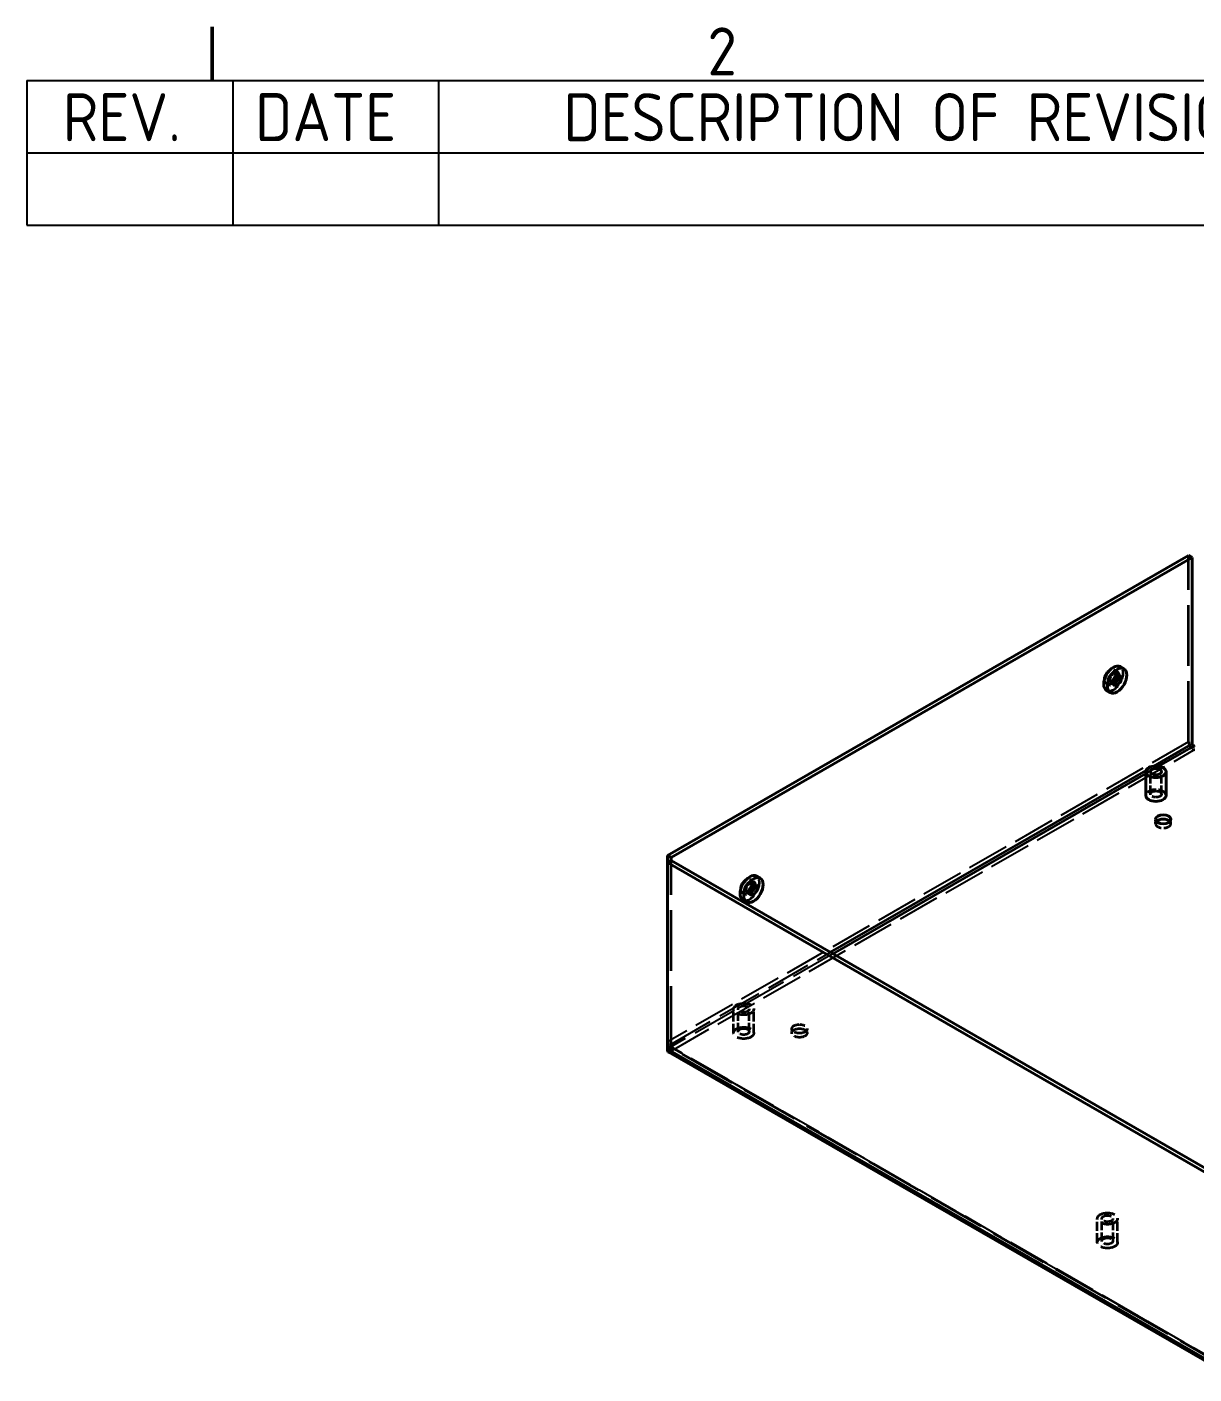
# Model space of a CAD drawing. Header units: millimetres. Extents: x 0 to 1188, y 0 to 840.
# Drawn here: x 864 to 1034.2, y 631.4 to 827.8 of the extents above; entities that cross this region are included whole.
import ezdxf

# ---------------------------------------------------------------- set-up
doc = ezdxf.new("R2010")
doc.units = ezdxf.units.MM
doc.header["$LTSCALE"] = 2
doc.linetypes.add('DASHED', pattern=[0.2067, 0.1654, -0.0413])
doc.layers.get('0').update_dxf_attribs({"color": 3, "lineweight": 25})
for name, color, linetype, lineweight in [('가려진 것(ISO)', 2, 'DASHED', 35), ('가려진 좁은 것(ISO)', 2, 'DASHED', 25), ('가시적인 것(ISO)', 3, 'Continuous', 40), ('가시적인 좁은 것(ISO)', 3, 'Continuous', 35), ('경계(ISO)', 7, 'Continuous', 50), ('기호(ISO)', 5, 'Continuous', 25)]:
    doc.layers.add(name, color=color, linetype=linetype, lineweight=lineweight)
doc.styles.add('문자 텍스트_PSTEK_POSCO', font='isocp.shx')

# ---------------------------------------------------------------- blocks, each defined once
blk = doc.blocks.new('경계 Default Border')
at = {"layer": '경계(ISO)'}
blk.add_line((445.5, 410), (445.5, 413.9), dxfattribs=at)
at = {"layer": '경계(ISO)', "color": 2, "insert": (481.607, 410.367), "char_height": 3.5, "attachment_point": 7, "style": '문자 텍스트_PSTEK_POSCO'}
blk.add_mtext('2', dxfattribs=at)
blk = doc.blocks.new('리비전 내역')
at = {"layer": '기호(ISO)'}
for p, q in [((432, 410), (584, 410)), ((432, 410), (432, 404.72)), ((447, 410), (447, 404.72)), ((462, 410), (462, 404.72)), ((539, 410), (539, 404.72)), ((554, 410), (554, 404.72)), ((569, 410), (569, 404.72)), ((584, 410), (584, 404.72)), ((432, 404.72), (584, 404.72)), ((432, 404.72), (432, 399.44)), ((447, 404.72), (447, 399.44)), ((462, 404.72), (462, 399.44)), ((539, 404.72), (539, 399.44)), ((554, 404.72), (554, 399.44)), ((569, 404.72), (569, 399.44)), ((584, 404.72), (584, 399.44)), ((432, 399.44), (584, 399.44))]:
    blk.add_line(p, q, dxfattribs=at)
at = {"layer": '기호(ISO)', "color": 2, "char_height": 3.5, "attachment_point": 7, "style": '문자 텍스트_PSTEK_POSCO'}
for s, insert in [('REV.', (434.614, 405.572)), ('DATE', (448.64, 405.572)), ('DESCRIPTION OF REVISION', (471.11, 405.572)), ('DRA.', (541.42, 405.572)), ('CH.B', (556.808, 405.572)), ('APP.', (571.423, 405.585))]:
    blk.add_mtext(s, dxfattribs=dict(at, insert=insert))

msp = doc.modelspace()

# ---------------------------------------------------------------- linework, layer by layer
at = {"layer": '가려진 것(ISO)', "ltscale": 26.810192}
for p, q in [((1033.357, 723.573), (1033.357, 750.756)), ((957.916, 679.087), (957.916, 706.27))]:
    msp.add_line(p, q, dxfattribs=at)
at = {"layer": '가려진 것(ISO)', "ltscale": 0.714161}
for p, q in [((1022.979, 733.784), (1022.449, 734.09)), ((1022.823, 733.512), (1023.353, 733.206)), ((1021.857, 731.834), (1021.326, 732.14)), ((1022.014, 732.107), (1022.544, 731.802)), ((1034.064, 722.348), (1034.064, 722.961)), ((1028.541, 711.671), (1028.541, 712.285)), ((1030.791, 711.671), (1030.791, 712.285)), ((969.946, 703.245), (969.416, 703.55)), ((968.824, 701.295), (968.293, 701.6)), ((968.981, 701.567), (969.511, 701.262)), ((969.79, 702.972), (970.32, 702.667)), ((975.508, 681.132), (975.508, 681.745)), ((977.758, 681.132), (977.758, 681.745)), ((957.895, 679.098), (957.895, 678.485)), ((958.093, 678.371), (958.093, 678.984))]:
    msp.add_line(p, q, dxfattribs=at)
at = {"layer": '가려진 것(ISO)', "ltscale": 0.266872}
for p, q in [((1034.064, 722.348), (1034.262, 722.462)), ((958.093, 679.212), (957.895, 679.098)), ((957.895, 679.098), (958.093, 678.984)), ((957.895, 678.485), (958.093, 678.599)), ((958.093, 678.371), (957.895, 678.485))]:
    msp.add_line(p, q, dxfattribs=at)
at = {"layer": '가려진 것(ISO)', "ltscale": 3.809293}
for p, q in [((1027.795, 715.95), (1027.795, 719.22)), ((1029.416, 715.95), (1029.416, 719.22)), ((967.691, 681.339), (967.691, 684.609)), ((969.312, 681.339), (969.312, 684.609)), ((1020.724, 650.799), (1020.724, 654.069)), ((1022.345, 650.799), (1022.345, 654.069))]:
    msp.add_line(p, q, dxfattribs=at)
at = {"layer": '가려진 것(ISO)', "ltscale": 4.04738}
for p, q in [((967.026, 681.134), (967.026, 684.609)), ((969.976, 681.134), (969.976, 684.609)), ((1020.059, 650.594), (1020.059, 654.069)), ((1023.009, 650.594), (1023.009, 654.069))]:
    msp.add_line(p, q, dxfattribs=at)
at = {"layer": '가려진 것(ISO)', "ltscale": 25.337482}
msp.add_line((1039.441, 632.055), (957.968, 678.972), dxfattribs=at)
at = {"layer": '가려진 것(ISO)', "ltscale": 0.265841}
msp.add_line((958.093, 679.212), (958.093, 678.984), dxfattribs=at)
at = {"layer": '가려진 것(ISO)', "ltscale": 5.983681}
for centre in [(1022.418, 732.809), (969.385, 702.27)]:
    msp.add_ellipse(centre, major_axis=(0.998, 1.733), ratio=0.5780931, start_param=3.1415927, end_param=6.2831853, dxfattribs=at)
at = {"layer": '가려진 것(ISO)', "ltscale": 6.731654}
for centre, major_axis, ratio in [((1021.888, 733.115), (-0.561, -0.975), 0.5780931), ((1022.418, 732.809), (-0.561, -0.975), 0.5780931), ((968.855, 702.575), (-0.561, -0.975), 0.5780931), ((969.385, 702.27), (-0.561, -0.975), 0.5780931), ((976.633, 681.745), (-1.125, 0), 0.5758617), ((976.633, 681.132), (-1.125, 0), 0.5758617)]:
    msp.add_ellipse(centre, major_axis=major_axis, ratio=ratio, dxfattribs=at)
at = {"layer": '가려진 것(ISO)', "ltscale": 3.523398}
for centre in [(1022.418, 732.809), (969.385, 702.27)]:
    msp.add_ellipse(centre, major_axis=(0.404, 0.702), ratio=0.5780931, start_param=5.5715633, end_param=10.1364, dxfattribs=at)
at = {"layer": '가려진 것(ISO)', "ltscale": 1.495845}
for centre, major_axis, start_param, end_param in [((1034.064, 723.166), (-0.499, 0.867), 0.7873319, 2.3581282), ((958.093, 679.417), (0.499, -0.867), 3.9289245, 5.4997209)]:
    msp.add_ellipse(centre, major_axis=major_axis, ratio=0.5780931, start_param=start_param, end_param=end_param, dxfattribs=at)
at = {"layer": '가려진 것(ISO)', "ltscale": 4.412939}
msp.add_ellipse((1028.605, 715.746), major_axis=(-1.475, 0), ratio=0.5758617, start_param=3.1415927, end_param=6.2831853, dxfattribs=at)
at = {"layer": '가려진 것(ISO)', "ltscale": 4.849754}
for centre, major_axis in [((1028.605, 715.95), (-0.811, 0)), ((968.501, 684.609), (-0.81, 0)), ((968.501, 681.339), (-0.811, 0)), ((1021.534, 654.069), (-0.81, 0)), ((1021.534, 650.799), (-0.811, 0))]:
    msp.add_ellipse(centre, major_axis=major_axis, ratio=0.5758617, dxfattribs=at)
at = {"layer": '가려진 것(ISO)', "ltscale": 4.422073}
msp.add_ellipse((1029.666, 711.671), major_axis=(-1.125, 0), ratio=0.5758617, start_param=5.7902303, end_param=9.917733, dxfattribs=at)
at = {"layer": '가려진 것(ISO)', "ltscale": 8.825976}
for centre in [(968.501, 684.609), (968.501, 681.134), (1021.534, 654.069), (1021.534, 650.594)]:
    msp.add_ellipse(centre, major_axis=(-1.475, 0), ratio=0.5758617, dxfattribs=at)
at = {"layer": '가려진 것(ISO)', "ltscale": 0.746031}
msp.add_ellipse((958.093, 679.188), major_axis=(-0.499, -0.867), ratio=0.5780931, start_param=0, end_param=0.7834645, dxfattribs=at)
at = {"layer": '가려진 것(ISO)', "ltscale": 0.373886}
for centre, major_axis, start_param, end_param in [((958.093, 679.417), (-0.125, 0.217), 0.7873319, 2.3581282), ((958.093, 679.188), (-0.125, -0.217), 5.4958534, 7.0666498)]:
    msp.add_ellipse(centre, major_axis=major_axis, ratio=0.5780931, start_param=start_param, end_param=end_param, dxfattribs=at)
at = {"layer": '가려진 좁은 것(ISO)', "ltscale": 18.563711}
for p, q in [((1033.357, 723.573), (957.386, 679.824)), ((958.093, 678.599), (1034.064, 722.348))]:
    msp.add_line(p, q, dxfattribs=at)
at = {"layer": '가려진 좁은 것(ISO)', "ltscale": 0.714161}
for p, q in [((1033.887, 723.267), (1033.357, 723.573)), ((957.386, 679.824), (957.916, 679.519)), ((957.916, 679.087), (957.386, 678.781))]:
    msp.add_line(p, q, dxfattribs=at)
at = {"layer": '가려진 좁은 것(ISO)', "ltscale": 2.50658}
msp.add_line((1028.991, 720.04), (1027.13, 718.968), dxfattribs=at)
at = {"layer": '가려진 좁은 것(ISO)', "ltscale": 1.537444}
msp.add_line((1027.162, 719.394), (1028.303, 720.052), dxfattribs=at)
at = {"layer": '가려진 좁은 것(ISO)', "ltscale": 19.864847}
msp.add_line((957.916, 679.519), (981.143, 692.894), dxfattribs=at)
at = {"layer": '가려진 좁은 것(ISO)', "ltscale": 20.016619}
msp.add_line((981.498, 692.69), (958.093, 679.212), dxfattribs=at)
at = {"layer": '가려진 좁은 것(ISO)', "ltscale": 18.58082}
for p, q in [((1039.389, 632.17), (957.916, 679.087)), ((958.093, 678.984), (1039.565, 632.067)), ((1039.565, 631.454), (958.093, 678.371))]:
    msp.add_line(p, q, dxfattribs=at)
at = {"layer": '가시적인 것(ISO)'}
for p, q in [((1033.357, 750.756), (957.386, 707.007)), ((1033.887, 750.451), (957.916, 706.702)), ((1033.887, 750.451), (1033.357, 750.756)), ((1033.887, 723.267), (1033.887, 750.451)), ((1023.416, 734.543), (1023.946, 734.237)), ((1021.42, 731.076), (1021.95, 730.771)), ((1034.262, 723.075), (1034.064, 722.961)), ((1027.13, 715.746), (1027.13, 719.22)), ((1030.08, 715.746), (1030.08, 719.22)), ((957.916, 706.702), (957.386, 707.007)), ((957.386, 707.007), (957.386, 705.965)), ((957.916, 706.27), (957.386, 705.965)), ((957.386, 678.781), (957.386, 705.965)), ((957.386, 705.965), (1038.858, 659.048)), ((957.916, 706.27), (957.916, 706.702)), ((957.916, 706.27), (1039.389, 659.353)), ((970.383, 704.003), (970.913, 703.697)), ((968.387, 700.536), (968.917, 700.231)), ((1039.066, 631.405), (957.594, 678.322))]:
    msp.add_line(p, q, dxfattribs=at)
for centre, major_axis, ratio, start_param, end_param in [((1022.418, 732.809), (-0.998, -1.733), 0.5780931, 3.1415927, 6.2831853), ((1022.418, 732.809), (0.404, 0.702), 0.5780931, 3.8532147, 5.5715633), ((1034.064, 723.166), (-0.125, 0.217), 0.5780931, 0.7873319, 2.3581282), ((1028.605, 715.746), (1.475, 0), 0.5758617, 3.1415927, 6.2831853), ((1029.666, 711.671), (-1.125, 0), 0.5758617, 3.6345477, 5.7902303), ((969.385, 702.27), (-0.998, -1.733), 0.5780931, 3.1415927, 6.2831853), ((969.385, 702.27), (0.404, 0.702), 0.5780931, 3.8532147, 5.5715633), ((958.093, 679.188), (-0.499, -0.867), 0.5780931, 5.4958534, 6.2831853)]:
    msp.add_ellipse(centre, major_axis=major_axis, ratio=ratio, start_param=start_param, end_param=end_param, dxfattribs=at)
for centre, major_axis, ratio in [((1022.948, 732.504), (-0.998, -1.733), 0.5780931), ((1022.948, 732.504), (-0.404, -0.702), 0.5780931), ((1028.605, 719.22), (-1.475, 0), 0.5758617), ((1028.605, 719.22), (-0.81, 0), 0.5758617), ((1029.666, 712.285), (-1.125, 0), 0.5758617), ((969.915, 701.964), (-0.998, -1.733), 0.5780931), ((969.915, 701.964), (-0.404, -0.702), 0.5780931)]:
    msp.add_ellipse(centre, major_axis=major_axis, ratio=ratio, dxfattribs=at)
at = {"layer": '가시적인 좁은 것(ISO)'}
for p, q in [((1028.303, 720.052), (1033.887, 723.267)), ((1034.064, 722.961), (1028.991, 720.04)), ((981.143, 692.894), (1027.162, 719.394)), ((1027.13, 718.968), (981.498, 692.69)), ((957.386, 678.781), (1038.858, 631.864))]:
    msp.add_line(p, q, dxfattribs=at)

# ---------------------------------------------------------------- block references
at = {"xscale": 2, "yscale": 2, "zscale": 2}
msp.add_blockref('경계 Default Border', (0, 0), dxfattribs=at)
at = {"layer": '기호(ISO)', "xscale": 2, "yscale": 2, "zscale": 2}
msp.add_blockref('리비전 내역', (0, 0), dxfattribs=at)

doc.saveas('drawing.dxf')
